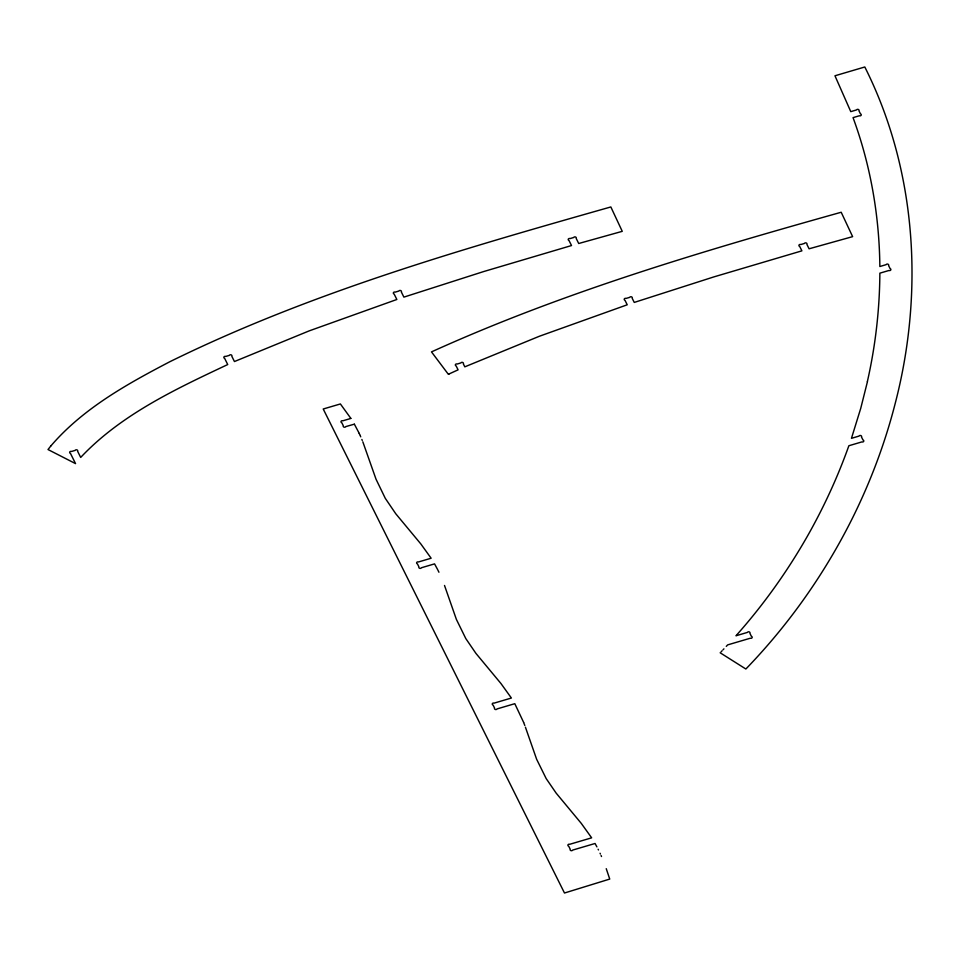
<?xml version="1.0" encoding="UTF-8"?>
<svg xmlns="http://www.w3.org/2000/svg" width="960" height="960" viewBox="0 0 960 960"><rect width="100%" height="100%" fill="white"/><g stroke="black" fill="none" stroke-linecap="round" stroke-linejoin="round"><path stroke-width="1.44" d="M867.444 381.648L860.76 408.264L851.46 438.324L859.044 436.08A1.344 1.068 4.5 0 1 860.808 435.576A1.344 1.068 4.5 0 1 861.504 437.016L862.98 439.968A1.344 1.068 4.5 0 1 863.676 441.396A1.344 1.068 4.5 0 1 861.912 441.9L848.868 445.74A843.984 673.152 4.5 0 1 808.668 533.952C788.136 570.348 763.776 604.584 735.972 635.784L747.444 632.4A1.344 1.068 4.5 0 1 749.22 631.896A1.344 1.068 4.5 0 1 749.904 633.324L751.38 636.288A1.344 1.068 4.5 0 1 752.076 637.716A1.344 1.068 4.5 0 1 750.312 638.22L727.656 644.892L726.264 646.38M723.924 648.852L722.988 649.836M722.052 650.82L721.104 651.804M350.88 418.428L342.84 420.804A1.344 1.068 4.5 0 0 341.088 421.332A1.344 1.068 4.5 0 0 341.808 422.748L343.284 425.712A1.344 1.068 4.5 0 0 344.016 427.128A1.344 1.068 4.5 0 0 345.768 426.6L354.36 424.164M720.156 652.776L745.86 669.012C788.976 624.432 825.096 573.156 852.708 517.62A877.908 700.212 4.5 0 0 895.356 402.852C924.084 291.924 916.68 170.1 864.804 66.984L834.96 75.78L850.776 111.636L856.512 109.944A1.344 1.068 4.5 0 1 858.276 109.44A1.344 1.068 4.5 0 1 858.972 110.868L860.448 113.832A1.344 1.068 4.5 0 1 861.144 115.26A1.344 1.068 4.5 0 1 859.38 115.764L853.044 117.636C870.588 165.192 879.336 215.856 879.852 266.52L886.128 264.66A1.344 1.068 4.5 0 1 887.892 264.156A1.344 1.068 4.5 0 1 888.588 265.596L890.064 268.548A1.344 1.068 4.5 0 1 890.76 269.976A1.344 1.068 4.5 0 1 888.996 270.48L879.864 273.168A793.296 632.724 4.5 0 1 867.36 381.636M350.82 418.344L340.392 403.956L323.22 408.996L564.48 893.016L609.744 879.072L606.24 868.68M354.384 424.212L358.608 432.228M596.904 846.876L595.056 843.492L572.676 850.08A1.344 1.068 4.5 0 1 570.924 850.608A1.344 1.068 4.5 0 1 570.204 849.192L568.728 846.24A1.344 1.068 4.5 0 1 567.996 844.812A1.344 1.068 4.5 0 1 569.748 844.284L591.648 837.828L581.292 823.404L556.14 793.104L546.168 778.56L536.64 759.276L525.42 727.176M437.544 569.412L434.556 563.88L421.404 567.756A1.344 1.068 4.5 0 1 419.652 568.296A1.344 1.068 4.5 0 1 418.92 566.868L417.444 563.916A1.344 1.068 4.5 0 1 416.724 562.488A1.344 1.068 4.5 0 1 418.476 561.96L431.136 558.228L420.828 543.936L395.76 513.756L385.26 498.288L376.032 479.22L362.82 441.816M598.116 849.24L598.476 849.948M437.88 570.084L438.936 572.244M358.74 432.492L359.184 433.44M359.256 433.584L359.568 434.256M600.048 853.248L600.408 854.016M359.688 434.532L360.072 435.348M360.372 436.032L360.744 436.848M601.092 855.552L601.512 856.524M361.86 439.464L362.256 440.436M523.644 722.424L514.8 703.692L497.04 708.924A1.344 1.068 4.5 0 1 495.288 709.452A1.344 1.068 4.5 0 1 494.556 708.036L493.092 705.072A1.344 1.068 4.5 0 1 492.36 703.656A1.344 1.068 4.5 0 1 494.112 703.128L511.392 698.028L500.964 683.544L475.908 653.364L465.792 638.556L456.384 619.392L444.516 585.468M523.752 722.7L524.808 725.496M50.94 445.848L48 449.544L75.552 463.62L70.452 453.396A1.344 1.068 4.5 0 1 69.768 451.968A1.344 1.068 4.5 0 1 71.532 451.464L75.18 450.384A1.344 1.068 4.5 0 1 76.944 449.88A1.344 1.068 4.5 0 1 77.628 451.308L80.688 457.428C120.924 414.66 175.404 389.22 227.724 364.548L224.652 358.38A1.344 1.068 4.5 0 1 223.956 356.952A1.344 1.068 4.5 0 1 225.72 356.448L229.368 355.368A1.344 1.068 4.5 0 1 231.132 354.864A1.344 1.068 4.5 0 1 231.828 356.292L234.444 361.536L309.156 330.888L396.852 299.484L394.152 294.06A1.344 1.068 4.5 0 1 393.456 292.62A1.344 1.068 4.5 0 1 395.22 292.116L398.868 291.048A1.344 1.068 4.5 0 1 400.632 290.544A1.344 1.068 4.5 0 1 401.328 291.972L403.884 297.12L483.588 271.584L571.524 245.544L569.004 240.504A1.344 1.068 4.5 0 1 568.32 239.076A1.344 1.068 4.5 0 1 570.084 238.572L573.72 237.492A1.344 1.068 4.5 0 1 575.496 236.988A1.344 1.068 4.5 0 1 576.18 238.416L578.712 243.504L622.26 231.336L610.836 206.952C461.04 249.444 310.008 292.764 169.836 361.728C126.84 384.18 82.956 408.552 50.94 445.848M448.944 374.016L448.344 374.292L431.484 351.888C563.16 292.212 702.276 251.184 841.2 212.256L852.624 236.64L809.088 248.796L806.892 244.392A1.344 1.068 4.5 0 0 806.196 242.952A1.344 1.068 4.5 0 0 804.432 243.456L800.784 244.536A1.344 1.068 4.5 0 0 799.02 245.04A1.344 1.068 4.5 0 0 799.716 246.468L801.888 250.848L713.952 276.876L634.26 302.424L632.184 298.272A1.344 1.068 4.5 0 0 631.5 296.844A1.344 1.068 4.5 0 0 629.736 297.348L626.088 298.416A1.344 1.068 4.5 0 0 624.324 298.92A1.344 1.068 4.5 0 0 625.008 300.348L627.228 304.788L539.412 336.24L464.808 366.84L463.332 363.876A1.344 1.068 4.5 0 0 462.636 362.436A1.344 1.068 4.5 0 0 460.872 362.94L457.224 364.02A1.344 1.068 4.5 0 0 455.46 364.524A1.344 1.068 4.5 0 0 456.156 365.952L458.088 369.84L448.944 374.016"/></g></svg>
